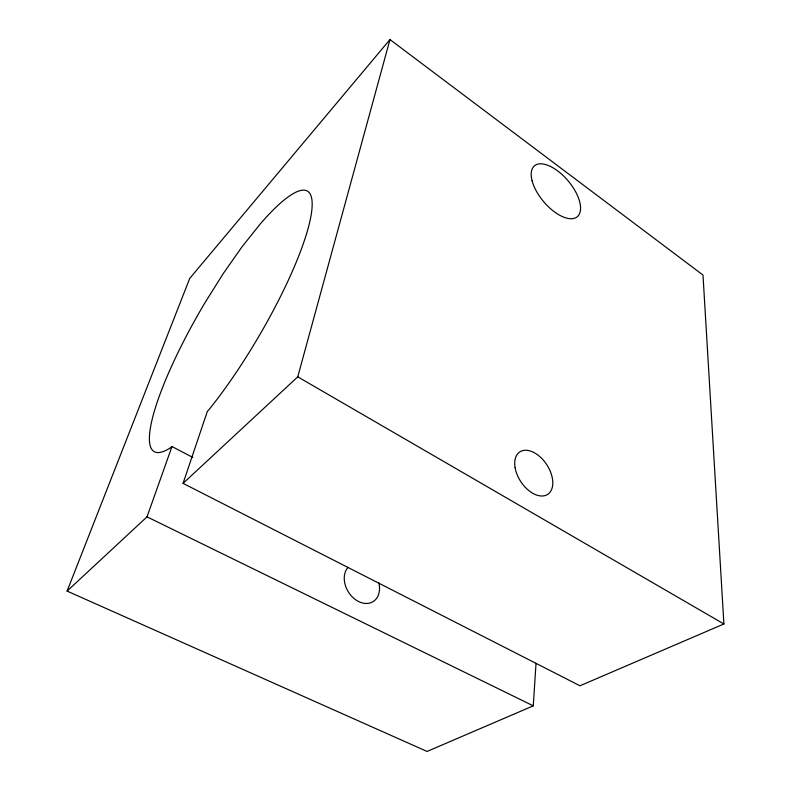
<?xml version="1.0" encoding="UTF-8"?>
<svg xmlns="http://www.w3.org/2000/svg" width="791" height="791" viewBox="0 0 791 791"><rect width="100%" height="100%" fill="white"/><g stroke="black" fill="none" stroke-linecap="round" stroke-linejoin="round"><path stroke-width="1.19" d="M192.777 457.416L171.973 446.549L170.46 447.815A151.022 31.739 -59.5 0 1 204.869 302.904L223.181 273.686L242.046 246.782L260.575 223.586A151.022 31.739 -59.5 0 1 308.015 228.718A151.022 31.739 -59.5 0 1 209.299 409.234L207.341 411.429L183.067 483.36L579.981 685.777L723.903 623.97L702.991 275.05L389.973 39.55L189.761 278.353L67.097 591.085L427.061 751.45L533.272 705.839L536.031 663.204M183.067 483.36L297.752 376.832L389.973 39.55M67.097 591.085L147.017 516.839L171.973 446.549M147.017 516.839L533.272 705.839M297.752 376.832L723.903 623.97M378.84 582.769A21.426 16.038 58.8 0 1 358.521 601.496A21.426 16.038 58.8 0 1 348.05 567.295M515.099 467.659A25.411 15.504 56.7 0 0 546.363 495.107A25.411 15.504 56.7 0 0 539.838 456.634A25.411 15.504 56.7 0 0 515.099 467.659M532.086 180.753A33.262 16.067 49.9 0 0 573.515 218.494A33.262 16.067 49.9 0 0 562.065 174.554A33.262 16.067 49.9 0 0 532.086 180.753"/></g></svg>
